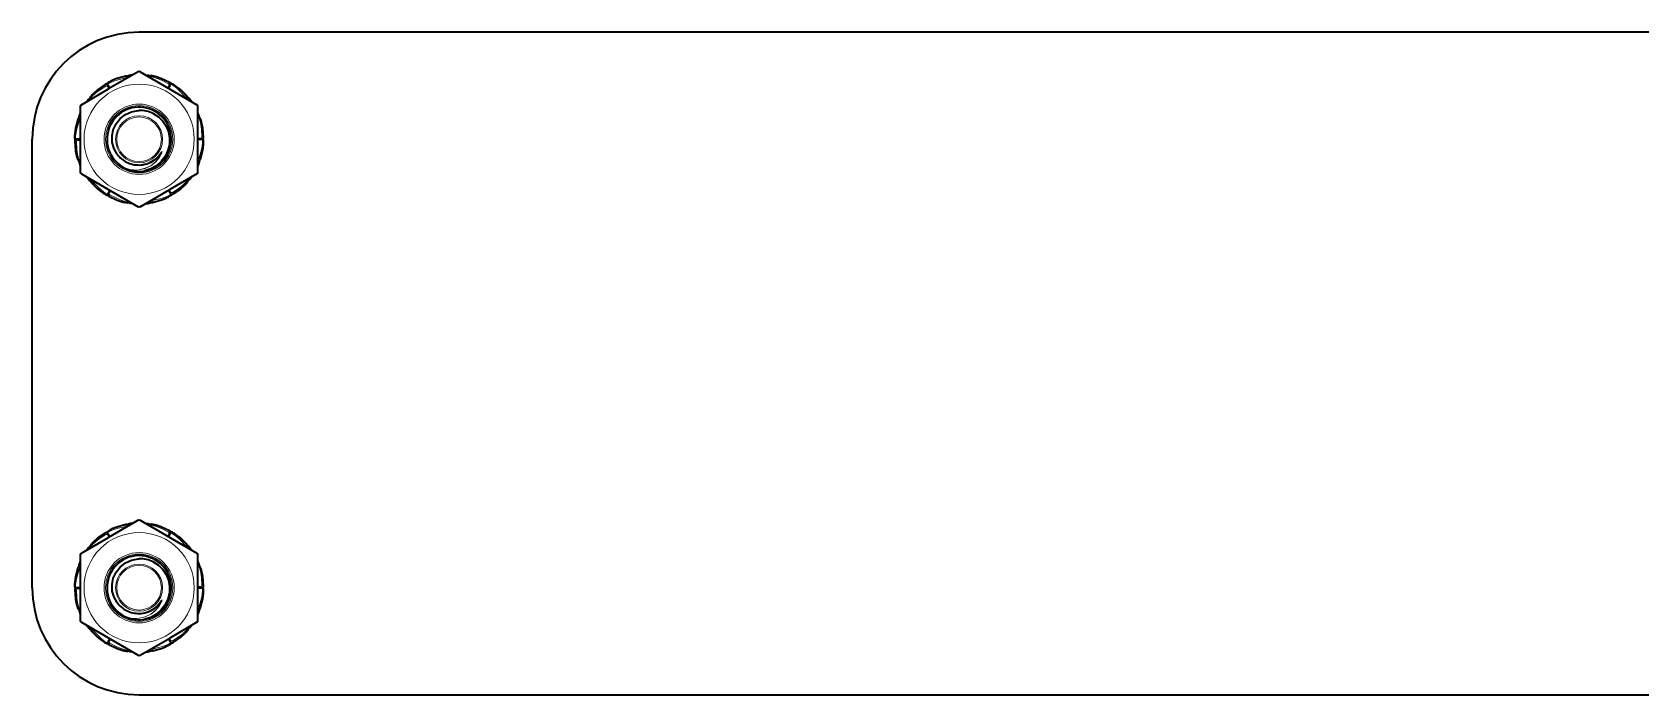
# Model space of a CAD drawing. Extents: x 218 to 1434, y 54 to 743.
# Drawn here: x 1140 to 1215.2, y 405 to 436 of the extents above; entities that cross this region are included whole.
import ezdxf

# ---------------------------------------------------------------- set-up
doc = ezdxf.new("R2010")
doc.units = 0

msp = doc.modelspace()

# ---------------------------------------------------------------- linework, layer by layer
at = {"color": 7, "lineweight": 35}
for p, q in [((1429.392, 435.97), (1145.023, 435.97)), ((1429.392, 435.97), (1145.023, 435.97)), ((1140.023, 410.03), (1140.023, 430.97)), ((1145.023, 405.03), (1429.392, 405.03))]:
    msp.add_line(p, q, dxfattribs=at)
at = {"color": 7, "lineweight": 35, "ltscale": 0.039872}
for p, q in [((1144.973, 434.116), (1143.592, 433.319)), ((1145.073, 427.823), (1146.454, 428.621))]:
    msp.add_line(p, q, dxfattribs=at)
at = {"color": 7, "lineweight": 35, "ltscale": 0.000306775}
for p, q in [((1144.733, 433.977), (1144.721, 433.975)), ((1145.313, 427.963), (1145.325, 427.964)), ((1144.733, 413.037), (1144.721, 413.036)), ((1145.313, 407.023), (1145.325, 407.025))]:
    msp.add_line(p, q, dxfattribs=at)
at = {"color": 7, "lineweight": 13, "ltscale": 0.000251432}
for p, q in [((1144.721, 433.975), (1144.731, 433.976)), ((1144.721, 413.036), (1144.731, 413.037)), ((1145.325, 407.025), (1145.315, 407.024))]:
    msp.add_line(p, q, dxfattribs=at)
at = {"color": 7, "lineweight": 35, "ltscale": 0.076499}
for p, q in [((1145.073, 434.116), (1147.723, 432.586)), ((1142.323, 429.353), (1144.973, 427.823)), ((1145.073, 413.177), (1147.723, 411.647)), ((1142.273, 411.56), (1142.273, 408.5)), ((1147.773, 408.5), (1147.773, 411.56)), ((1142.323, 408.414), (1144.973, 406.884))]:
    msp.add_line(p, q, dxfattribs=at)
at = {"color": 7, "lineweight": 35, "ltscale": 0.002871}
for p, q in [((1145.443, 433.952), (1145.329, 433.968)), ((1147.816, 432.097), (1147.772, 432.203)), ((1144.603, 427.987), (1144.717, 427.972)), ((1145.443, 413.013), (1145.329, 413.028)), ((1147.816, 411.158), (1147.772, 411.264)), ((1144.603, 407.048), (1144.717, 407.032))]:
    msp.add_line(p, q, dxfattribs=at)
at = {"color": 7, "lineweight": 13, "ltscale": 0.002596}
for p, q in [((1145.441, 433.949), (1145.338, 433.963)), ((1142.234, 429.842), (1142.273, 429.745)), ((1145.441, 413.009), (1145.338, 413.024)), ((1142.234, 408.902), (1142.273, 408.806)), ((1147.394, 408.179), (1147.458, 408.261))]:
    msp.add_line(p, q, dxfattribs=at)
at = {"color": 7, "lineweight": 13, "ltscale": 0.001722}
for p, q in [((1145.37, 433.944), (1145.439, 433.934)), ((1142.62, 432.758), (1142.663, 432.812)), ((1147.426, 429.181), (1147.383, 429.128)), ((1144.676, 427.995), (1144.607, 428.005)), ((1145.37, 413.005), (1145.439, 412.995)), ((1142.62, 411.819), (1142.663, 411.872)), ((1147.426, 408.242), (1147.383, 408.188)), ((1144.676, 407.056), (1144.607, 407.066))]:
    msp.add_line(p, q, dxfattribs=at)
at = {"color": 7, "lineweight": 13, "ltscale": 0.000650683}
for p, q in [((1145.439, 433.934), (1145.432, 433.909)), ((1147.798, 432.092), (1147.773, 432.085)), ((1142.248, 429.847), (1142.273, 429.854)), ((1145.439, 412.995), (1145.432, 412.97)), ((1147.798, 411.153), (1147.773, 411.146)), ((1142.248, 408.908), (1142.273, 408.915))]:
    msp.add_line(p, q, dxfattribs=at)
at = {"color": 7, "lineweight": 13, "ltscale": 0.000366427}
for p, q in [((1145.439, 433.934), (1145.441, 433.949)), ((1145.439, 412.995), (1145.441, 413.009))]:
    msp.add_line(p, q, dxfattribs=at)
at = {"color": 7, "lineweight": 13, "ltscale": 9.76592e-05}
for p, q in [((1145.443, 433.952), (1145.441, 433.949)), ((1145.443, 413.013), (1145.441, 413.009))]:
    msp.add_line(p, q, dxfattribs=at)
at = {"color": 7, "lineweight": 35, "ltscale": 0.036627}
for p, q in [((1142.323, 432.586), (1143.592, 433.319)), ((1147.723, 429.353), (1146.454, 428.621)), ((1142.323, 411.647), (1143.592, 412.379)), ((1147.723, 408.414), (1146.454, 407.681))]:
    msp.add_line(p, q, dxfattribs=at)
at = {"color": 7, "lineweight": 13, "ltscale": 0.000100708}
for p, q in [((1143.428, 433.524), (1143.428, 433.52)), ((1146.618, 428.415), (1146.618, 428.419)), ((1143.428, 412.585), (1143.428, 412.581))]:
    msp.add_line(p, q, dxfattribs=at)
at = {"color": 7, "lineweight": 13, "ltscale": 0.00036748}
for p, q in [((1143.436, 433.508), (1143.428, 433.52)), ((1146.61, 428.432), (1146.618, 428.419)), ((1143.436, 412.568), (1143.428, 412.581)), ((1146.61, 407.492), (1146.618, 407.48))]:
    msp.add_line(p, q, dxfattribs=at)
at = {"color": 7, "lineweight": 13, "ltscale": 0.003214}
for p, q in [((1143.603, 433.326), (1143.538, 433.437)), ((1146.353, 433.378), (1146.417, 433.489)), ((1143.693, 428.562), (1143.629, 428.45)), ((1146.443, 428.614), (1146.508, 428.502)), ((1143.603, 412.386), (1143.538, 412.498)), ((1146.353, 412.438), (1146.417, 412.55)), ((1143.693, 407.622), (1143.629, 407.511)), ((1146.443, 407.674), (1146.508, 407.563))]:
    msp.add_line(p, q, dxfattribs=at)
at = {"color": 7, "lineweight": 35, "ltscale": 0.000366414}
for p, q in [((1143.574, 433.479), (1143.567, 433.492)), ((1146.472, 433.479), (1146.479, 433.492)), ((1143.574, 428.46), (1143.567, 428.448)), ((1146.472, 428.46), (1146.479, 428.448))]:
    msp.add_line(p, q, dxfattribs=at)
at = {"color": 7, "lineweight": 35, "ltscale": 0.003676}
for p, q in [((1143.648, 433.352), (1143.574, 433.479)), ((1143.648, 428.588), (1143.574, 428.46)), ((1143.648, 412.412), (1143.574, 412.54)), ((1143.648, 407.648), (1143.574, 407.521))]:
    msp.add_line(p, q, dxfattribs=at)
at = {"color": 7, "lineweight": 35, "ltscale": 0.001178}
for p, q in [((1143.753, 433.711), (1143.711, 433.691)), ((1142.892, 433.112), (1142.859, 433.078)), ((1147.944, 431.744), (1147.931, 431.789)), ((1142.102, 430.195), (1142.115, 430.15)), ((1146.293, 428.228), (1146.335, 428.249)), ((1143.753, 412.772), (1143.711, 412.751)), ((1147.944, 410.805), (1147.931, 410.85)), ((1142.014, 410.302), (1142.01, 410.255)), ((1142.102, 409.256), (1142.115, 409.211)), ((1143.283, 407.56), (1143.323, 407.534)), ((1146.293, 407.289), (1146.335, 407.309))]:
    msp.add_line(p, q, dxfattribs=at)
at = {"color": 7, "lineweight": 13, "ltscale": 0.000101103}
for p, q in [((1144.398, 433.916), (1144.396, 433.912)), ((1145.648, 428.024), (1145.65, 428.027)), ((1145.648, 407.084), (1145.65, 407.088))]:
    msp.add_line(p, q, dxfattribs=at)
at = {"color": 7, "lineweight": 13, "ltscale": 0.000367354}
for p, q in [((1144.4, 433.898), (1144.396, 433.912)), ((1145.646, 428.042), (1145.65, 428.027)), ((1144.4, 412.958), (1144.396, 412.973)), ((1145.646, 407.102), (1145.65, 407.088))]:
    msp.add_line(p, q, dxfattribs=at)
at = {"color": 7, "lineweight": 35, "ltscale": 0.001176}
for p, q in [((1145.813, 433.886), (1145.767, 433.897)), ((1144.233, 428.053), (1144.279, 428.042)), ((1145.813, 412.947), (1145.767, 412.958)), ((1144.233, 407.114), (1144.279, 407.103))]:
    msp.add_line(p, q, dxfattribs=at)
at = {"color": 7, "lineweight": 35, "ltscale": 0.003677}
for p, q in [((1146.398, 433.352), (1146.472, 433.479)), ((1146.398, 428.588), (1146.472, 428.46)), ((1146.398, 407.648), (1146.472, 407.521))]:
    msp.add_line(p, q, dxfattribs=at)
at = {"color": 7, "lineweight": 13, "ltscale": 0.000366529}
for p, q in [((1146.427, 433.613), (1146.434, 433.626)), ((1143.619, 428.326), (1143.612, 428.313)), ((1146.427, 412.674), (1146.434, 412.687)), ((1143.619, 407.387), (1143.612, 407.374))]:
    msp.add_line(p, q, dxfattribs=at)
at = {"color": 7, "lineweight": 13, "ltscale": 9.95716e-05}
msp.add_line((1146.438, 433.628), (1146.434, 433.626), dxfattribs=at)
at = {"color": 7, "lineweight": 35, "ltscale": 0.001175}
for p, q in [((1146.762, 433.44), (1146.724, 433.466)), ((1147.154, 428.828), (1147.187, 428.861)), ((1146.762, 412.501), (1146.724, 412.527)), ((1147.154, 407.888), (1147.187, 407.922))]:
    msp.add_line(p, q, dxfattribs=at)
at = {"color": 7, "lineweight": 35, "ltscale": 0.076498}
for p, q in [((1142.273, 432.5), (1142.273, 429.44)), ((1147.773, 429.44), (1147.773, 432.5))]:
    msp.add_line(p, q, dxfattribs=at)
at = {"color": 7, "lineweight": 35, "ltscale": 0.002839}
msp.add_line((1142.65, 432.825), (1142.581, 432.735), dxfattribs=at)
at = {"color": 7, "lineweight": 13, "ltscale": 0.002597}
for p, q in [((1142.652, 432.821), (1142.588, 432.739)), ((1147.394, 429.118), (1147.458, 429.2)), ((1142.652, 411.882), (1142.588, 411.8)), ((1147.812, 411.158), (1147.773, 411.255))]:
    msp.add_line(p, q, dxfattribs=at)
at = {"color": 7, "lineweight": 13, "ltscale": 0.000101445}
for p, q in [((1142.65, 432.825), (1142.652, 432.821)), ((1142.65, 411.885), (1142.652, 411.882))]:
    msp.add_line(p, q, dxfattribs=at)
at = {"color": 7, "lineweight": 13, "ltscale": 0.000367493}
for p, q in [((1142.663, 432.812), (1142.652, 432.821)), ((1142.663, 411.872), (1142.652, 411.882)), ((1147.383, 408.188), (1147.394, 408.179))]:
    msp.add_line(p, q, dxfattribs=at)
at = {"color": 7, "lineweight": 13, "ltscale": 0.000651152}
for p, q in [((1142.663, 432.812), (1142.682, 432.793)), ((1147.383, 429.128), (1147.364, 429.146)), ((1142.663, 411.872), (1142.682, 411.854)), ((1147.383, 408.188), (1147.364, 408.207))]:
    msp.add_line(p, q, dxfattribs=at)
at = {"color": 7, "lineweight": 13, "ltscale": 0.000366227}
for p, q in [((1147.247, 432.974), (1147.258, 432.983)), ((1142.799, 428.966), (1142.788, 428.956)), ((1147.247, 412.034), (1147.258, 412.044)), ((1142.799, 408.027), (1142.788, 408.017))]:
    msp.add_line(p, q, dxfattribs=at)
at = {"color": 7, "lineweight": 13, "ltscale": 9.9358e-05}
msp.add_line((1147.262, 432.984), (1147.258, 432.983), dxfattribs=at)
at = {"color": 7, "lineweight": 13, "ltscale": 0.000251525}
for p, q in [((1147.475, 432.734), (1147.481, 432.726)), ((1147.475, 411.795), (1147.481, 411.787)), ((1142.571, 408.266), (1142.565, 408.274))]:
    msp.add_line(p, q, dxfattribs=at)
at = {"color": 7, "lineweight": 35, "ltscale": 0.000306433}
msp.add_line((1147.482, 432.724), (1147.475, 432.734), dxfattribs=at)
at = {"color": 7, "lineweight": 13, "ltscale": 0.000102203}
for p, q in [((1142.159, 431.901), (1142.162, 431.898)), ((1147.887, 430.038), (1147.884, 430.041)), ((1143.608, 428.311), (1143.612, 428.313))]:
    msp.add_line(p, q, dxfattribs=at)
at = {"color": 7, "lineweight": 13, "ltscale": 0.000365766}
for p, q in [((1142.176, 431.894), (1142.162, 431.898)), ((1147.87, 430.046), (1147.884, 430.041))]:
    msp.add_line(p, q, dxfattribs=at)
at = {"color": 7, "lineweight": 35, "ltscale": 0.000305987}
msp.add_line((1142.274, 432.222), (1142.269, 432.211), dxfattribs=at)
at = {"color": 7, "lineweight": 13, "ltscale": 0.000251303}
for p, q in [((1142.269, 432.211), (1142.273, 432.22)), ((1147.777, 429.729), (1147.773, 429.719)), ((1142.269, 411.271), (1142.273, 411.281)), ((1147.777, 408.789), (1147.773, 408.78))]:
    msp.add_line(p, q, dxfattribs=at)
at = {"color": 7, "lineweight": 13, "ltscale": 0.002598}
for p, q in [((1147.812, 432.098), (1147.773, 432.194)), ((1144.605, 427.991), (1144.708, 427.976)), ((1144.605, 407.051), (1144.708, 407.037))]:
    msp.add_line(p, q, dxfattribs=at)
at = {"color": 7, "lineweight": 13, "ltscale": 0.001723}
for p, q in [((1147.773, 432.156), (1147.798, 432.092)), ((1142.273, 429.783), (1142.248, 429.847)), ((1147.773, 411.217), (1147.798, 411.153)), ((1142.273, 408.844), (1142.248, 408.908))]:
    msp.add_line(p, q, dxfattribs=at)
at = {"color": 7, "lineweight": 13, "ltscale": 0.000368354}
msp.add_line((1147.798, 432.092), (1147.812, 432.098), dxfattribs=at)
at = {"color": 7, "lineweight": 13, "ltscale": 9.89618e-05}
msp.add_line((1147.816, 432.097), (1147.812, 432.098), dxfattribs=at)
at = {"color": 7, "lineweight": 35, "ltscale": 0.160491}
msp.add_line((1140.023, 424.55), (1140.023, 430.97), dxfattribs=at)
at = {"color": 7, "lineweight": 35, "ltscale": 0.001177}
for p, q in [((1142.014, 431.241), (1142.01, 431.194)), ((1148.032, 430.698), (1148.036, 430.745)), ((1143.283, 428.499), (1143.323, 428.473)), ((1142.892, 412.172), (1142.859, 412.139)), ((1148.032, 409.759), (1148.036, 409.806))]:
    msp.add_line(p, q, dxfattribs=at)
at = {"color": 7, "lineweight": 35, "ltscale": 0.000366211}
for p, q in [((1142.125, 430.97), (1142.111, 430.97)), ((1147.921, 430.97), (1147.935, 430.97)), ((1142.125, 410.03), (1142.111, 410.03)), ((1147.921, 410.03), (1147.935, 410.03))]:
    msp.add_line(p, q, dxfattribs=at)
at = {"color": 7, "lineweight": 35, "ltscale": 0.003674}
for p, q in [((1142.272, 430.97), (1142.125, 430.97)), ((1147.774, 430.97), (1147.921, 430.97)), ((1142.272, 410.03), (1142.125, 410.03)), ((1147.774, 410.03), (1147.921, 410.03))]:
    msp.add_line(p, q, dxfattribs=at)
at = {"color": 7, "lineweight": 13, "ltscale": 0.003217}
for p, q in [((1142.273, 430.918), (1142.144, 430.918)), ((1147.773, 431.022), (1147.902, 431.022)), ((1142.273, 409.978), (1142.144, 409.978)), ((1147.773, 410.082), (1147.902, 410.082))]:
    msp.add_line(p, q, dxfattribs=at)
at = {"color": 7, "lineweight": 13, "ltscale": 0.000366441}
for p, q in [((1148.015, 431.075), (1148.029, 431.076)), ((1142.031, 430.864), (1142.017, 430.864)), ((1142.031, 409.925), (1142.017, 409.924)), ((1148.015, 410.136), (1148.029, 410.136))]:
    msp.add_line(p, q, dxfattribs=at)
at = {"color": 7, "lineweight": 13, "ltscale": 0.000101448}
for p, q in [((1148.033, 431.074), (1148.029, 431.076)), ((1142.013, 430.866), (1142.017, 430.864)), ((1142.013, 409.926), (1142.017, 409.924)), ((1148.033, 410.134), (1148.029, 410.136))]:
    msp.add_line(p, q, dxfattribs=at)
at = {"color": 7, "lineweight": 13, "ltscale": 0.000498419}
msp.add_line((1143.546, 430.878), (1143.526, 430.877), dxfattribs=at)
at = {"color": 7, "lineweight": 13, "ltscale": 0.000146992}
for p, q in [((1143.998, 430.273), (1144.003, 430.277)), ((1143.998, 409.333), (1144.003, 409.337))]:
    msp.add_line(p, q, dxfattribs=at)
at = {"color": 7, "lineweight": 13, "ltscale": 0.000101974}
msp.add_line((1142.23, 429.842), (1142.234, 429.842), dxfattribs=at)
at = {"color": 7, "lineweight": 35, "ltscale": 0.002873}
for p, q in [((1142.23, 429.842), (1142.274, 429.736)), ((1142.23, 408.903), (1142.274, 408.797))]:
    msp.add_line(p, q, dxfattribs=at)
at = {"color": 7, "lineweight": 13, "ltscale": 0.000365524}
msp.add_line((1142.248, 429.847), (1142.234, 429.842), dxfattribs=at)
at = {"color": 7, "lineweight": 35, "ltscale": 0.000105851}
for p, q in [((1144.509, 429.571), (1144.508, 429.567)), ((1144.509, 408.632), (1144.508, 408.628))]:
    msp.add_line(p, q, dxfattribs=at)
at = {"color": 7, "lineweight": 35, "ltscale": 0.000304053}
for p, q in [((1147.772, 429.717), (1147.777, 429.729)), ((1147.772, 408.778), (1147.777, 408.789))]:
    msp.add_line(p, q, dxfattribs=at)
at = {"color": 7, "lineweight": 35, "ltscale": 0.000305816}
for p, q in [((1142.564, 429.215), (1142.571, 429.205)), ((1147.482, 411.785), (1147.475, 411.795)), ((1142.564, 408.276), (1142.571, 408.266))]:
    msp.add_line(p, q, dxfattribs=at)
at = {"color": 7, "lineweight": 13, "ltscale": 0.000250905}
msp.add_line((1142.571, 429.205), (1142.565, 429.213), dxfattribs=at)
at = {"color": 7, "lineweight": 13, "ltscale": 0.000102359}
msp.add_line((1142.784, 428.955), (1142.788, 428.956), dxfattribs=at)
at = {"color": 7, "lineweight": 13, "ltscale": 0.000367962}
msp.add_line((1147.383, 429.128), (1147.394, 429.118), dxfattribs=at)
at = {"color": 7, "lineweight": 13, "ltscale": 9.96651e-05}
msp.add_line((1147.396, 429.115), (1147.394, 429.118), dxfattribs=at)
at = {"color": 7, "lineweight": 35, "ltscale": 0.00284}
for p, q in [((1147.396, 429.115), (1147.465, 429.204)), ((1147.396, 408.175), (1147.465, 408.265))]:
    msp.add_line(p, q, dxfattribs=at)
at = {"color": 7, "lineweight": 13, "ltscale": 9.58788e-05}
for p, q in [((1144.603, 427.987), (1144.605, 427.991)), ((1144.603, 407.048), (1144.605, 407.051))]:
    msp.add_line(p, q, dxfattribs=at)
at = {"color": 7, "lineweight": 13, "ltscale": 0.000367601}
for p, q in [((1144.607, 428.005), (1144.605, 427.991)), ((1144.607, 407.066), (1144.605, 407.051))]:
    msp.add_line(p, q, dxfattribs=at)
at = {"color": 7, "lineweight": 13, "ltscale": 0.000649946}
for p, q in [((1144.607, 428.005), (1144.614, 428.03)), ((1144.607, 407.066), (1144.614, 407.091))]:
    msp.add_line(p, q, dxfattribs=at)
at = {"color": 7, "lineweight": 13, "ltscale": 0.000251507}
msp.add_line((1145.325, 427.964), (1145.315, 427.963), dxfattribs=at)
at = {"color": 7, "lineweight": 35, "ltscale": 0.160492}
msp.add_line((1140.023, 410.03), (1140.023, 416.45), dxfattribs=at)
at = {"color": 7, "lineweight": 35, "ltscale": 0.039873}
for p, q in [((1144.973, 413.177), (1143.592, 412.379)), ((1145.073, 406.884), (1146.454, 407.681))]:
    msp.add_line(p, q, dxfattribs=at)
at = {"color": 7, "lineweight": 13, "ltscale": 0.000100384}
for p, q in [((1144.398, 412.976), (1144.396, 412.973)), ((1147.396, 408.175), (1147.394, 408.179))]:
    msp.add_line(p, q, dxfattribs=at)
at = {"color": 7, "lineweight": 35, "ltscale": 0.000365754}
for p, q in [((1143.574, 412.54), (1143.567, 412.552)), ((1146.472, 412.54), (1146.479, 412.552)), ((1143.574, 407.521), (1143.567, 407.508)), ((1146.472, 407.521), (1146.479, 407.508))]:
    msp.add_line(p, q, dxfattribs=at)
at = {"color": 7, "lineweight": 35, "ltscale": 0.003678}
msp.add_line((1146.398, 412.412), (1146.472, 412.54), dxfattribs=at)
at = {"color": 7, "lineweight": 13, "ltscale": 9.99655e-05}
msp.add_line((1146.438, 412.689), (1146.434, 412.687), dxfattribs=at)
at = {"color": 7, "lineweight": 35, "ltscale": 0.002838}
msp.add_line((1142.65, 411.885), (1142.581, 411.796), dxfattribs=at)
at = {"color": 7, "lineweight": 13, "ltscale": 9.95015e-05}
msp.add_line((1147.262, 412.045), (1147.258, 412.044), dxfattribs=at)
at = {"color": 7, "lineweight": 13, "ltscale": 0.000101629}
for p, q in [((1142.159, 410.962), (1142.162, 410.959)), ((1147.887, 409.099), (1147.884, 409.102))]:
    msp.add_line(p, q, dxfattribs=at)
at = {"color": 7, "lineweight": 13, "ltscale": 0.000366002}
for p, q in [((1142.176, 410.954), (1142.162, 410.959)), ((1147.87, 409.106), (1147.884, 409.102))]:
    msp.add_line(p, q, dxfattribs=at)
at = {"color": 7, "lineweight": 35, "ltscale": 0.000305291}
msp.add_line((1142.274, 411.283), (1142.269, 411.271), dxfattribs=at)
at = {"color": 7, "lineweight": 13, "ltscale": 0.000368639}
msp.add_line((1147.798, 411.153), (1147.812, 411.158), dxfattribs=at)
at = {"color": 7, "lineweight": 13, "ltscale": 9.90882e-05}
msp.add_line((1147.816, 411.158), (1147.812, 411.158), dxfattribs=at)
at = {"color": 7, "lineweight": 13, "ltscale": 0.000498372}
msp.add_line((1143.546, 409.939), (1143.526, 409.938), dxfattribs=at)
at = {"color": 7, "lineweight": 13, "ltscale": 0.000102097}
msp.add_line((1142.23, 408.903), (1142.234, 408.902), dxfattribs=at)
at = {"color": 7, "lineweight": 13, "ltscale": 0.000365811}
msp.add_line((1142.248, 408.908), (1142.234, 408.902), dxfattribs=at)
at = {"color": 7, "lineweight": 13, "ltscale": 0.000102498}
msp.add_line((1142.784, 408.016), (1142.788, 408.017), dxfattribs=at)
at = {"color": 7, "lineweight": 13, "ltscale": 0.000102586}
msp.add_line((1143.608, 407.372), (1143.612, 407.374), dxfattribs=at)
at = {"color": 7, "lineweight": 13, "ltscale": 0.000101471}
msp.add_line((1146.618, 407.476), (1146.618, 407.48), dxfattribs=at)
at = {"color": 7, "lineweight": 13}
for points in [[(1142.739, 432.863), (1142.833, 432.979), (1142.982, 433.117), (1143.155, 433.249), (1143.467, 433.451)], [(1142.859, 433.078), (1143.164, 433.331), (1143.436, 433.508)], [(1143.428, 433.52), (1143.179, 433.356), (1142.892, 433.112)], [(1143.524, 433.53), (1143.652, 433.607), (1143.839, 433.686), (1144.048, 433.75), (1144.409, 433.833)], [(1143.711, 433.691), (1144.084, 433.825), (1144.4, 433.898)], [(1144.396, 433.912), (1144.107, 433.843), (1143.753, 433.711)], [(1145.52, 433.895), (1145.668, 433.871), (1145.862, 433.811), (1146.063, 433.727), (1146.394, 433.558)], [(1145.767, 433.897), (1146.139, 433.76), (1146.427, 433.613)], [(1146.434, 433.626), (1146.168, 433.76), (1145.813, 433.886)], [(1146.491, 433.548), (1146.621, 433.475), (1146.783, 433.353), (1146.943, 433.205), (1147.196, 432.933)], [(1146.724, 433.466), (1147.026, 433.211), (1147.247, 432.974)], [(1147.258, 432.983), (1147.053, 433.2), (1146.762, 433.44)], [(1142.01, 431.194), (1142.081, 431.584), (1142.176, 431.894)], [(1142.162, 431.898), (1142.076, 431.613), (1142.014, 431.241)], [(1142.056, 430.951), (1142.054, 431.101), (1142.079, 431.303), (1142.127, 431.515), (1142.236, 431.87)], [(1144.003, 430.277), (1143.866, 430.51), (1143.784, 430.769), (1143.759, 431.041), (1143.793, 431.316), (1143.888, 431.579), (1144.037, 431.817), (1144.238, 432.019), (1144.479, 432.174), (1144.749, 432.274), (1145.024, 432.313)], [(1145.679, 432.17), (1145.909, 432.025), (1146.106, 431.837), (1146.264, 431.613), (1146.375, 431.361), (1146.432, 431.118), (1146.445, 430.869), (1146.414, 430.62), (1146.339, 430.378), (1146.223, 430.151), (1146.068, 429.948), (1145.878, 429.774), (1145.659, 429.635), (1145.419, 429.535), (1145.243, 429.492), (1145.064, 429.47)], [(1147.805, 432.001), (1147.858, 431.862), (1147.903, 431.664), (1147.931, 431.447), (1147.95, 431.077)], [(1147.931, 431.789), (1147.998, 431.399), (1148.015, 431.075)], [(1148.029, 431.076), (1148.012, 431.373), (1147.944, 431.744)], [(1147.99, 430.988), (1147.992, 430.839), (1147.967, 430.637), (1147.919, 430.424), (1147.81, 430.069)], [(1142.017, 430.864), (1142.034, 430.566), (1142.102, 430.195)], [(1142.115, 430.15), (1142.048, 430.541), (1142.031, 430.864)], [(1142.241, 429.938), (1142.188, 430.077), (1142.143, 430.276), (1142.115, 430.492), (1142.096, 430.863)], [(1146.078, 430.339), (1145.954, 430.108), (1145.78, 429.904), (1145.564, 429.737), (1145.306, 429.614), (1145.023, 429.546)], [(1146.082, 430.338), (1145.958, 430.106), (1145.784, 429.901), (1145.567, 429.734), (1145.308, 429.61), (1145.024, 429.542)], [(1145.702, 429.995), (1145.875, 430.141), (1146.061, 430.365), (1146.097, 430.407), (1146.1, 430.405), (1146.082, 430.338)], [(1148.036, 430.745), (1147.965, 430.355), (1147.87, 430.046)], [(1147.884, 430.041), (1147.97, 430.327), (1148.032, 430.698)], [(1142.788, 428.956), (1142.993, 428.739), (1143.283, 428.499)], [(1143.323, 428.473), (1143.02, 428.729), (1142.799, 428.966)], [(1143.555, 428.391), (1143.425, 428.464), (1143.263, 428.587), (1143.103, 428.735), (1142.85, 429.006)], [(1147.307, 429.077), (1147.213, 428.961), (1147.064, 428.822), (1146.891, 428.69), (1146.579, 428.489)], [(1147.187, 428.861), (1146.882, 428.608), (1146.61, 428.432)], [(1146.618, 428.419), (1146.867, 428.583), (1147.154, 428.828)], [(1143.612, 428.313), (1143.878, 428.179), (1144.233, 428.053)], [(1144.279, 428.042), (1143.907, 428.179), (1143.619, 428.326)], [(1144.526, 428.045), (1144.378, 428.068), (1144.184, 428.128), (1143.983, 428.213), (1143.652, 428.381)], [(1146.522, 428.409), (1146.394, 428.333), (1146.207, 428.254), (1145.998, 428.189), (1145.637, 428.106)], [(1146.335, 428.249), (1145.962, 428.115), (1145.646, 428.042)], [(1145.65, 428.027), (1145.939, 428.096), (1146.293, 428.228)], [(1143.524, 412.591), (1143.652, 412.667), (1143.839, 412.746), (1144.048, 412.811), (1144.409, 412.894)], [(1143.711, 412.751), (1144.084, 412.885), (1144.4, 412.958)], [(1144.396, 412.973), (1144.107, 412.904), (1143.753, 412.772)], [(1145.52, 412.955), (1145.668, 412.932), (1145.862, 412.872), (1146.063, 412.788), (1146.394, 412.619)], [(1145.767, 412.958), (1146.139, 412.821), (1146.427, 412.674)], [(1146.434, 412.687), (1146.168, 412.821), (1145.813, 412.947)], [(1142.739, 411.923), (1142.833, 412.039), (1142.982, 412.178), (1143.155, 412.31), (1143.467, 412.511)], [(1142.859, 412.139), (1143.164, 412.392), (1143.436, 412.568)], [(1143.428, 412.581), (1143.179, 412.417), (1142.892, 412.172)], [(1146.491, 412.609), (1146.621, 412.536), (1146.783, 412.413), (1146.943, 412.265), (1147.196, 411.994)], [(1146.724, 412.527), (1147.026, 412.271), (1147.247, 412.034)], [(1147.258, 412.044), (1147.053, 412.261), (1146.762, 412.501)], [(1144.003, 409.337), (1143.866, 409.571), (1143.784, 409.829), (1143.759, 410.102), (1143.793, 410.377), (1143.888, 410.64), (1144.037, 410.877), (1144.238, 411.08), (1144.479, 411.234), (1144.749, 411.334), (1145.024, 411.373)], [(1142.01, 410.255), (1142.081, 410.645), (1142.176, 410.954)], [(1142.162, 410.959), (1142.076, 410.673), (1142.014, 410.302)], [(1142.056, 410.012), (1142.054, 410.161), (1142.079, 410.363), (1142.127, 410.576), (1142.236, 410.931)], [(1145.679, 411.231), (1145.909, 411.086), (1146.106, 410.898), (1146.264, 410.674), (1146.375, 410.422), (1146.432, 410.179), (1146.445, 409.93), (1146.414, 409.681), (1146.339, 409.438), (1146.223, 409.212), (1146.068, 409.009), (1145.878, 408.834), (1145.659, 408.695), (1145.419, 408.596), (1145.243, 408.553), (1145.064, 408.531)], [(1147.805, 411.062), (1147.858, 410.923), (1147.903, 410.724), (1147.931, 410.508), (1147.95, 410.138)], [(1147.931, 410.85), (1147.998, 410.459), (1148.015, 410.136)], [(1148.029, 410.136), (1148.012, 410.434), (1147.944, 410.805)], [(1142.017, 409.924), (1142.034, 409.627), (1142.102, 409.256)], [(1142.115, 409.211), (1142.048, 409.601), (1142.031, 409.925)], [(1142.241, 408.999), (1142.188, 409.138), (1142.143, 409.336), (1142.115, 409.553), (1142.096, 409.923)], [(1147.99, 410.049), (1147.992, 409.899), (1147.967, 409.697), (1147.919, 409.485), (1147.81, 409.13)], [(1146.078, 409.4), (1145.954, 409.169), (1145.78, 408.965), (1145.564, 408.798), (1145.306, 408.675), (1145.023, 408.607)], [(1146.082, 409.398), (1145.958, 409.167), (1145.784, 408.962), (1145.567, 408.795), (1145.308, 408.671), (1145.024, 408.602)], [(1145.702, 409.056), (1145.875, 409.201), (1146.061, 409.426), (1146.097, 409.468), (1146.1, 409.466), (1146.082, 409.398)], [(1148.036, 409.806), (1147.965, 409.416), (1147.87, 409.106)], [(1147.884, 409.102), (1147.97, 409.387), (1148.032, 409.759)], [(1142.788, 408.017), (1142.993, 407.8), (1143.283, 407.56)], [(1143.323, 407.534), (1143.02, 407.79), (1142.799, 408.027)], [(1143.555, 407.452), (1143.425, 407.525), (1143.263, 407.647), (1143.103, 407.795), (1142.85, 408.067)], [(1147.307, 408.137), (1147.213, 408.021), (1147.064, 407.883), (1146.891, 407.751), (1146.579, 407.549)], [(1147.187, 407.922), (1146.882, 407.669), (1146.61, 407.492)], [(1146.618, 407.48), (1146.867, 407.644), (1147.154, 407.888)], [(1143.612, 407.374), (1143.878, 407.24), (1144.233, 407.114)], [(1144.279, 407.103), (1143.907, 407.24), (1143.619, 407.387)], [(1144.526, 407.105), (1144.378, 407.129), (1144.184, 407.189), (1143.983, 407.273), (1143.652, 407.442)], [(1146.522, 407.47), (1146.394, 407.393), (1146.207, 407.314), (1145.998, 407.25), (1145.637, 407.167)], [(1146.335, 407.309), (1145.962, 407.175), (1145.646, 407.102)], [(1145.65, 407.088), (1145.939, 407.157), (1146.293, 407.289)]]:
    msp.add_lwpolyline(points, dxfattribs=at)
at = {"color": 7, "lineweight": 35}
for points in [[(1143.428, 433.524), (1143.072, 433.276), (1142.892, 433.112)], [(1144.398, 433.916), (1143.979, 433.804), (1143.753, 433.711)], [(1146.438, 433.628), (1146.045, 433.812), (1145.813, 433.886)], [(1147.262, 432.984), (1146.956, 433.291), (1146.762, 433.44)], [(1142.159, 431.901), (1142.046, 431.483), (1142.014, 431.241)], [(1143.998, 430.273), (1143.852, 430.529), (1143.769, 430.815), (1143.756, 431.115), (1143.814, 431.413), (1143.943, 431.691), (1144.134, 431.933), (1144.379, 432.126), (1144.666, 432.256), (1144.978, 432.316), (1145.023, 432.318)], [(1145.681, 432.176), (1145.921, 432.023), (1146.126, 431.823), (1146.287, 431.584), (1146.396, 431.314), (1146.448, 431.026), (1146.439, 430.731), (1146.37, 430.441), (1146.242, 430.171), (1146.06, 429.931), (1145.831, 429.732), (1145.564, 429.583), (1145.237, 429.485)], [(1148.033, 431.074), (1147.996, 431.506), (1147.944, 431.744)], [(1142.013, 430.866), (1142.05, 430.434), (1142.102, 430.195)], [(1147.887, 430.038), (1148, 430.456), (1148.032, 430.698)], [(1142.784, 428.955), (1143.09, 428.648), (1143.283, 428.499)], [(1146.618, 428.415), (1146.974, 428.663), (1147.154, 428.828)], [(1143.608, 428.311), (1144.001, 428.127), (1144.233, 428.053)], [(1145.648, 428.024), (1146.067, 428.135), (1146.293, 428.228)], [(1144.398, 412.976), (1143.979, 412.865), (1143.753, 412.772)], [(1146.438, 412.689), (1146.045, 412.873), (1145.813, 412.947)], [(1143.428, 412.585), (1143.072, 412.337), (1142.892, 412.172)], [(1147.262, 412.045), (1146.956, 412.352), (1146.762, 412.501)], [(1143.998, 409.333), (1143.852, 409.589), (1143.769, 409.875), (1143.756, 410.176), (1143.814, 410.474), (1143.943, 410.752), (1144.134, 410.994), (1144.379, 411.186), (1144.666, 411.317), (1144.978, 411.377), (1145.023, 411.379)], [(1142.159, 410.962), (1142.046, 410.544), (1142.014, 410.302)], [(1145.681, 411.236), (1145.921, 411.084), (1146.126, 410.884), (1146.287, 410.644), (1146.396, 410.375), (1146.448, 410.086), (1146.439, 409.791), (1146.37, 409.502), (1146.242, 409.232), (1146.06, 408.992), (1145.831, 408.792), (1145.564, 408.643), (1145.237, 408.546)], [(1148.033, 410.134), (1147.996, 410.566), (1147.944, 410.805)], [(1142.013, 409.926), (1142.05, 409.494), (1142.102, 409.256)], [(1147.887, 409.099), (1148, 409.517), (1148.032, 409.759)], [(1142.784, 408.016), (1143.09, 407.709), (1143.283, 407.56)], [(1146.618, 407.476), (1146.974, 407.724), (1147.154, 407.888)], [(1143.608, 407.372), (1144.001, 407.188), (1144.233, 407.114)], [(1145.648, 407.084), (1146.067, 407.196), (1146.293, 407.289)]]:
    msp.add_lwpolyline(points, dxfattribs=at)
at = {"color": 7, "lineweight": 13}
for centre, radius in [((1145.023, 430.97), 2.575), ((1145.023, 430.97), 1.641), ((1145.023, 430.97), 1.571), ((1145.023, 430.97), 1.099), ((1145.023, 430.97), 1.043), ((1145.023, 410.03), 2.575), ((1145.023, 410.03), 1.641), ((1145.023, 410.03), 1.571), ((1145.023, 410.03), 1.099), ((1145.023, 410.03), 1.043)]:
    msp.add_circle(centre, radius, dxfattribs=at)
at = {"color": 7, "lineweight": 35}
for centre, radius, start, end in [((1145.023, 430.97), 5, 90, 179.99999), ((1145.023, 430.97), 5, 90, 179.99999), ((1144.538, 433.876), 0.0643, 106.69186, 158.92595), ((1144.822, 432.881), 1.099, 95.29342, 106.06192), ((1145.023, 434.03), 0.1, 60, 120), ((1145.429, 433.852), 0.101, 0.33474, 82.18854), ((1145.561, 433.866), 0.0643, 86.69184, 138.92571), ((1145.488, 432.835), 1.099, 75.29342, 86.06192), ((1143.482, 433.44), 0.1, 31.50389, 122.47464), ((1143.573, 433.535), 0.0643, 126.69188, 178.92616), ((1144.18, 432.697), 1.099, 115.29343, 126.06192), ((1144.419, 433.817), 0.101, 19.85132, 102.20334), ((1146.391, 433.539), 0.1, 331.50389, 62.47464), ((1146.52, 433.508), 0.0643, 66.69182, 118.92548), ((1146.098, 432.563), 1.099, 55.29342, 66.06192), ((1142.373, 432.5), 0.1, 120, 180.00001), ((1142.73, 432.763), 0.101, 60.33478, 142.18854), ((1142.784, 432.884), 0.0643, 146.6919, 198.92635), ((1143.64, 432.305), 1.099, 135.29343, 146.06192), ((1145.023, 430.97), 1.5, 278.21654, 255.83133), ((1147.187, 432.916), 0.101, 319.85133, 42.20334), ((1147.297, 432.843), 0.0643, 46.6918, 98.9253), ((1146.578, 432.1), 1.099, 35.29342, 46.06192), ((1147.673, 432.5), 0.1, 0, 60), ((1142.255, 431.87), 0.101, 79.85132, 162.20333), ((1142.264, 432.003), 0.0643, 166.69191, 218.92647), ((1143.267, 431.752), 1.099, 155.29342, 166.06192), ((1145.073, 430.959), 1.36, 63.43533, 92.07921), ((1147.722, 432.059), 0.101, 300.33475, 22.18854), ((1147.801, 431.952), 0.0643, 26.69179, 78.92519), ((1146.871, 431.5), 1.099, 15.29342, 26.06192), ((1143.105, 431.104), 1.099, 175.29342, 186.06192), ((1142.077, 430.997), 0.0643, 186.69191, 238.92652), ((1142.113, 430.87), 0.1, 91.50389, 182.47464), ((1147.933, 431.069), 0.1, 271.50389, 2.47464), ((1147.969, 430.943), 0.0643, 6.69179, 58.92514), ((1146.941, 430.836), 1.099, 355.29342, 6.06192), ((1145.005, 431.018), 1.253, 216.49782, 243.14972), ((1143.175, 430.44), 1.099, 195.29342, 206.06192), ((1142.245, 429.988), 0.0643, 206.69191, 258.92649), ((1142.324, 429.881), 0.101, 120.33476, 202.18853), ((1142.373, 429.44), 0.1, 180.00001, 240), ((1144.997, 431.003), 1.235, 243.16684, 271.19454), ((1144.787, 430.139), 0.637, 244.0224, 258.10885), ((1145.023, 430.97), 1.5, 255.83133, 278.21527), ((1144.996, 431.005), 1.238, 271.26229, 304.98067), ((1147.673, 429.44), 0.1, 300, 360), ((1147.791, 430.069), 0.101, 259.85133, 342.20334), ((1146.779, 430.188), 1.099, 335.29342, 346.06192), ((1147.782, 429.937), 0.0643, 346.69179, 38.92519), ((1143.468, 429.84), 1.099, 215.29343, 226.06192), ((1142.749, 429.097), 0.0643, 226.69191, 278.92636), ((1142.859, 429.023), 0.101, 139.85132, 222.20334), ((1146.406, 429.634), 1.099, 315.29342, 326.06192), ((1147.316, 429.177), 0.101, 240.33477, 322.18854), ((1147.262, 429.055), 0.0643, 326.6918, 18.92531), ((1143.948, 429.376), 1.099, 235.29342, 246.06192), ((1143.526, 428.432), 0.0643, 246.69188, 298.92618), ((1143.655, 428.4), 0.1, 151.50388, 242.47464), ((1144.558, 429.104), 1.099, 255.29342, 266.06192), ((1144.485, 428.073), 0.0643, 266.69186, 318.92596), ((1144.617, 428.088), 0.101, 180.33476, 262.18854), ((1145.224, 429.058), 1.099, 275.29342, 286.06192), ((1145.508, 428.064), 0.0643, 286.69184, 338.92572), ((1145.627, 428.122), 0.101, 199.85133, 282.20334), ((1145.866, 429.242), 1.099, 295.29342, 306.06192), ((1146.564, 428.5), 0.1, 211.50389, 302.47464), ((1146.473, 428.405), 0.0643, 306.69182, 358.9255), ((1145.023, 427.91), 0.1, 240, 300), ((1144.419, 412.878), 0.101, 19.85132, 102.20334), ((1144.538, 412.936), 0.0643, 106.69186, 158.92595), ((1144.822, 411.942), 1.099, 95.29342, 106.06192), ((1145.023, 413.09), 0.1, 60, 120), ((1145.429, 412.912), 0.101, 0.33474, 82.18854), ((1145.561, 412.927), 0.0643, 86.69184, 138.92571), ((1145.488, 411.896), 1.099, 75.29342, 86.06192), ((1143.64, 411.366), 1.099, 135.29343, 146.06192), ((1143.482, 412.5), 0.1, 31.50389, 122.47464), ((1143.573, 412.595), 0.0643, 126.69188, 178.92616), ((1144.18, 411.758), 1.099, 115.29343, 126.06192), ((1146.391, 412.6), 0.1, 331.50389, 62.47464), ((1146.52, 412.568), 0.0643, 66.69182, 118.92548), ((1146.098, 411.624), 1.099, 55.29342, 66.06192), ((1142.373, 411.56), 0.1, 120, 180.00001), ((1142.73, 411.823), 0.101, 60.33478, 142.18854), ((1142.784, 411.945), 0.0643, 146.6919, 198.92635), ((1145.023, 410.03), 1.5, 278.21654, 255.83133), ((1145.073, 410.02), 1.36, 63.43533, 92.07921), ((1147.187, 411.977), 0.101, 319.85133, 42.20334), ((1147.297, 411.903), 0.0643, 46.6918, 98.9253), ((1146.578, 411.16), 1.099, 35.29342, 46.06192), ((1147.673, 411.56), 0.1, 0, 60), ((1142.255, 410.931), 0.101, 79.85132, 162.20333), ((1142.264, 411.064), 0.0643, 166.69191, 218.92647), ((1143.267, 410.812), 1.099, 155.29342, 166.06192), ((1147.722, 411.119), 0.101, 300.33475, 22.18854), ((1147.801, 411.013), 0.0643, 26.69179, 78.92519), ((1146.871, 410.56), 1.099, 15.29342, 26.06192), ((1145.023, 410.03), 5, 180.00001, 270), ((1143.105, 410.164), 1.099, 175.29342, 186.06192), ((1142.077, 410.057), 0.0643, 186.69191, 238.92652), ((1142.113, 409.931), 0.1, 91.50389, 182.47464), ((1147.933, 410.13), 0.1, 271.50389, 2.47464), ((1147.969, 410.003), 0.0643, 6.69179, 58.92514), ((1146.941, 409.896), 1.099, 355.29342, 6.06192), ((1143.175, 409.5), 1.099, 195.29342, 206.06192), ((1145.005, 410.079), 1.253, 216.49782, 243.14972), ((1142.245, 409.048), 0.0643, 206.69191, 258.92649), ((1142.324, 408.941), 0.101, 120.33476, 202.18853), ((1142.373, 408.5), 0.1, 180.00001, 240), ((1144.997, 410.063), 1.235, 243.16684, 271.19454), ((1144.787, 409.2), 0.637, 244.0224, 258.10885), ((1145.023, 410.03), 1.5, 255.83133, 278.21527), ((1144.996, 410.066), 1.238, 271.26229, 304.98067), ((1147.673, 408.5), 0.1, 300, 360), ((1147.791, 409.13), 0.101, 259.85133, 342.20334), ((1146.779, 409.248), 1.099, 335.29342, 346.06192), ((1147.782, 408.997), 0.0643, 346.69179, 38.92519), ((1143.468, 408.9), 1.099, 215.29343, 226.06192), ((1142.749, 408.157), 0.0643, 226.69191, 278.92636), ((1142.859, 408.084), 0.101, 139.85132, 222.20334), ((1146.406, 408.695), 1.099, 315.29342, 326.06192), ((1147.316, 408.237), 0.101, 240.33477, 322.18854), ((1147.262, 408.116), 0.0643, 326.6918, 18.92531), ((1143.948, 408.437), 1.099, 235.29342, 246.06192), ((1143.526, 407.492), 0.0643, 246.69188, 298.92618), ((1143.655, 407.461), 0.1, 151.50388, 242.47464), ((1144.558, 408.165), 1.099, 255.29342, 266.06192), ((1144.485, 407.134), 0.0643, 266.69186, 318.92596), ((1144.617, 407.148), 0.101, 180.33476, 262.18854), ((1145.023, 406.97), 0.1, 240, 300), ((1145.224, 408.119), 1.099, 275.29342, 286.06192), ((1145.508, 407.124), 0.0643, 286.69184, 338.92572), ((1145.627, 407.183), 0.101, 199.85133, 282.20334), ((1145.866, 408.303), 1.099, 295.29342, 306.06192), ((1146.564, 407.56), 0.1, 211.50389, 302.47464), ((1146.473, 407.465), 0.0643, 306.69182, 358.9255)]:
    msp.add_arc(centre, radius, start, end, dxfattribs=at)
at = {"color": 7, "lineweight": 13}
for centre, radius, start, end in [((1144.532, 433.893), 0.0463, 94.45087, 186.92708), ((1145.427, 433.832), 0.102, 12.62744, 83.25587), ((1145.43, 433.848), 0.1, 2.27451, 84.05466), ((1145.562, 433.884), 0.0463, 74.45087, 166.92706), ((1143.484, 433.438), 0.0988, 32.94565, 124.62139), ((1143.492, 433.426), 0.0987, 32.92211, 124.38809), ((1143.735, 433.636), 0.326, 203.22679, 214.65509), ((1143.496, 433.408), 0.0517, 34.84226, 124.59469), ((1143.562, 433.549), 0.0463, 114.45087, 206.92707), ((1144.421, 433.814), 0.1, 21.7282, 104.08656), ((1144.725, 433.916), 0.326, 183.22679, 194.65509), ((1144.423, 433.798), 0.102, 30.2607, 103.37746), ((1144.421, 433.778), 0.0566, 47.54528, 101.89364), ((1144.741, 432.979), 0.943, 97.06142, 105.41631), ((1146.371, 433.511), 0.0517, 334.84226, 64.59469), ((1146.688, 433.418), 0.326, 143.2268, 154.65509), ((1146.385, 433.524), 0.0987, 332.92211, 64.38808), ((1146.392, 433.536), 0.0988, 332.94565, 64.6214), ((1146.526, 433.524), 0.0463, 54.45087, 146.92707), ((1142.734, 432.762), 0.1, 62.27455, 144.05466), ((1142.745, 432.751), 0.102, 72.62753, 143.25585), ((1142.768, 432.893), 0.0463, 134.45088, 226.92707), ((1145.023, 430.97), 1.49, 289.60265, 249.83063), ((1147.426, 432.701), 0.326, 123.22679, 134.65509), ((1147.154, 432.895), 0.0566, 347.5453, 41.89364), ((1147.173, 432.903), 0.102, 330.2607, 43.37746), ((1147.185, 432.913), 0.1, 321.7282, 44.08657), ((1147.309, 432.856), 0.0463, 34.45087, 126.92707), ((1146.622, 432.219), 0.943, 37.06147, 45.41626), ((1142.259, 431.871), 0.1, 81.7282, 164.08657), ((1142.273, 431.865), 0.102, 90.2607, 163.37746), ((1142.323, 432.185), 0.326, 243.2268, 254.65509), ((1142.246, 432.006), 0.0463, 154.45088, 246.92707), ((1143.142, 431.73), 0.943, 157.06147, 165.41635), ((1142.29, 431.852), 0.0566, 107.5453, 161.89364), ((1145.073, 430.959), 1.355, 63.41325, 92.05629), ((1147.72, 432.056), 0.1, 302.27452, 24.05466), ((1147.704, 432.052), 0.102, 312.62747, 23.25587), ((1147.816, 431.961), 0.0463, 14.45087, 106.92707), ((1142.059, 430.994), 0.0463, 174.45087, 266.92707), ((1142.116, 430.872), 0.0988, 92.94564, 184.6214), ((1142.13, 430.872), 0.0987, 92.92211, 184.38809), ((1142.148, 430.867), 0.0517, 94.84226, 184.59469), ((1147.898, 431.073), 0.0517, 274.84226, 4.59469), ((1147.916, 431.068), 0.0987, 272.9221, 4.38808), ((1147.93, 431.068), 0.0988, 272.94565, 4.62139), ((1147.976, 430.752), 0.326, 83.22679, 94.65509), ((1147.987, 430.945), 0.0463, 354.45087, 86.92707), ((1142.07, 431.188), 0.326, 263.22679, 274.65509), ((1145.005, 431.018), 1.247, 216.4709, 243.12814), ((1145.023, 430.97), 1.229, 226.2212, 329.13413), ((1142.229, 429.979), 0.0463, 194.45087, 286.92707), ((1142.326, 429.883), 0.1, 122.27452, 204.05465), ((1142.342, 429.888), 0.102, 132.62749, 203.25586), ((1144.997, 431.003), 1.23, 243.14627, 271.17951), ((1144.836, 430.979), 1.45, 256.94618, 277.46111), ((1144.836, 430.979), 1.445, 256.94603, 277.44493), ((1144.996, 431.005), 1.232, 271.24778, 304.97918), ((1147.756, 430.087), 0.0566, 287.5453, 341.89364), ((1147.773, 430.075), 0.102, 270.2607, 343.37746), ((1147.787, 430.069), 0.1, 261.7282, 344.08657), ((1146.904, 430.21), 0.943, 337.06147, 345.41626), ((1147.724, 429.755), 0.326, 63.22679, 74.65509), ((1147.8, 429.933), 0.0463, 334.45087, 66.92707), ((1143.424, 429.72), 0.943, 217.06146, 225.41635), ((1142.737, 429.083), 0.0463, 214.45087, 306.92707), ((1142.861, 429.026), 0.1, 141.7282, 224.08657), ((1142.873, 429.036), 0.102, 150.26069, 223.37746), ((1142.62, 429.238), 0.326, 303.22679, 314.65509), ((1142.892, 429.044), 0.0566, 167.54529, 221.89364), ((1147.312, 429.178), 0.1, 242.27455, 324.05465), ((1147.301, 429.189), 0.102, 252.62751, 323.25586), ((1147.278, 429.046), 0.0463, 314.45088, 46.92707), ((1143.52, 428.415), 0.0463, 234.45088, 326.92707), ((1143.654, 428.403), 0.0988, 152.94565, 244.6214), ((1143.661, 428.416), 0.0987, 152.9221, 244.38808), ((1143.358, 428.521), 0.326, 323.22679, 334.65509), ((1143.675, 428.429), 0.0517, 154.84226, 244.59469), ((1144.484, 428.055), 0.0463, 254.45087, 346.92707), ((1144.616, 428.091), 0.1, 182.27453, 264.05465), ((1144.62, 428.107), 0.102, 192.62748, 263.25586), ((1145.305, 428.96), 0.943, 277.06142, 285.41631), ((1145.514, 428.047), 0.0463, 274.45088, 6.92707), ((1145.625, 428.125), 0.1, 201.72819, 284.08657), ((1145.623, 428.141), 0.102, 210.2607, 283.37746), ((1145.625, 428.161), 0.0566, 227.54528, 281.89364), ((1145.321, 428.023), 0.326, 3.22679, 14.65509), ((1146.554, 428.514), 0.0987, 212.92211, 304.38808), ((1146.562, 428.501), 0.0988, 212.94564, 304.62139), ((1146.484, 428.391), 0.0463, 294.45087, 26.92707), ((1146.55, 428.532), 0.0517, 214.84227, 304.59469), ((1146.311, 428.303), 0.326, 23.22679, 34.65509), ((1144.421, 412.875), 0.1, 21.7282, 104.08656), ((1144.725, 412.977), 0.326, 183.22679, 194.65509), ((1144.423, 412.859), 0.102, 30.2607, 103.37746), ((1144.421, 412.839), 0.0566, 47.54528, 101.89364), ((1144.532, 412.953), 0.0463, 94.45087, 186.92708), ((1144.741, 412.04), 0.943, 97.06142, 105.41631), ((1145.427, 412.893), 0.102, 12.62744, 83.25587), ((1145.43, 412.909), 0.1, 2.27451, 84.05466), ((1145.562, 412.945), 0.0463, 74.45087, 166.92706), ((1143.484, 412.499), 0.0988, 32.94565, 124.62139), ((1143.492, 412.486), 0.0987, 32.92211, 124.38809), ((1143.735, 412.697), 0.326, 203.22679, 214.65509), ((1143.496, 412.468), 0.0517, 34.84226, 124.59469), ((1143.562, 412.609), 0.0463, 114.45087, 206.92707), ((1146.371, 412.571), 0.0517, 334.84226, 64.59469), ((1146.688, 412.479), 0.326, 143.2268, 154.65509), ((1146.385, 412.584), 0.0987, 332.92211, 64.38808), ((1146.392, 412.597), 0.0988, 332.94565, 64.6214), ((1146.526, 412.585), 0.0463, 54.45087, 146.92707), ((1142.734, 411.822), 0.1, 62.27455, 144.05466), ((1142.745, 411.811), 0.102, 72.62753, 143.25585), ((1142.768, 411.954), 0.0463, 134.45088, 226.92707), ((1145.023, 410.03), 1.49, 289.60265, 249.83063), ((1145.073, 410.02), 1.355, 63.41325, 92.05629), ((1147.426, 411.762), 0.326, 123.22679, 134.65509), ((1147.154, 411.956), 0.0566, 347.5453, 41.89364), ((1147.173, 411.964), 0.102, 330.2607, 43.37746), ((1147.185, 411.974), 0.1, 321.7282, 44.08657), ((1147.309, 411.917), 0.0463, 34.45087, 126.92707), ((1146.622, 411.28), 0.943, 37.06147, 45.41626), ((1142.259, 410.931), 0.1, 81.7282, 164.08657), ((1142.273, 410.925), 0.102, 90.2607, 163.37746), ((1142.323, 411.245), 0.326, 243.2268, 254.65509), ((1142.246, 411.067), 0.0463, 154.45088, 246.92707), ((1143.142, 410.79), 0.943, 157.06147, 165.41635), ((1142.29, 410.913), 0.0566, 107.5453, 161.89364), ((1147.72, 411.117), 0.1, 302.27452, 24.05466), ((1147.704, 411.112), 0.102, 312.62747, 23.25587), ((1147.816, 411.021), 0.0463, 14.45087, 106.92707), ((1142.059, 410.055), 0.0463, 174.45087, 266.92707), ((1142.116, 409.932), 0.0988, 92.94564, 184.6214), ((1142.07, 410.248), 0.326, 263.22679, 274.65509), ((1142.13, 409.932), 0.0987, 92.92211, 184.38809), ((1142.148, 409.927), 0.0517, 94.84226, 184.59469), ((1147.898, 410.133), 0.0517, 274.84226, 4.59469), ((1147.916, 410.128), 0.0987, 272.9221, 4.38808), ((1147.93, 410.128), 0.0988, 272.94565, 4.62139), ((1147.976, 409.812), 0.326, 83.22679, 94.65509), ((1147.987, 410.006), 0.0463, 354.45087, 86.92707), ((1145.005, 410.079), 1.247, 216.4709, 243.12814), ((1145.023, 410.03), 1.229, 226.2212, 329.13413), ((1147.756, 409.148), 0.0566, 287.5453, 341.89364), ((1147.773, 409.135), 0.102, 270.2607, 343.37746), ((1147.787, 409.129), 0.1, 261.7282, 344.08657), ((1147.724, 408.815), 0.326, 63.22679, 74.65509), ((1142.229, 409.039), 0.0463, 194.45087, 286.92707), ((1142.326, 408.944), 0.1, 122.27452, 204.05465), ((1142.342, 408.948), 0.102, 132.62749, 203.25586), ((1144.997, 410.063), 1.23, 243.14627, 271.17951), ((1144.836, 410.04), 1.45, 256.94618, 277.46111), ((1144.836, 410.04), 1.445, 256.94603, 277.44493), ((1144.996, 410.066), 1.232, 271.24778, 304.97918), ((1146.904, 409.27), 0.943, 337.06147, 345.41626), ((1147.8, 408.994), 0.0463, 334.45087, 66.92707), ((1143.424, 408.781), 0.943, 217.06146, 225.41635), ((1142.737, 408.144), 0.0463, 214.45087, 306.92707), ((1142.861, 408.087), 0.1, 141.7282, 224.08657), ((1142.873, 408.097), 0.102, 150.26069, 223.37746), ((1142.62, 408.299), 0.326, 303.22679, 314.65509), ((1142.892, 408.105), 0.0566, 167.54529, 221.89364), ((1147.312, 408.238), 0.1, 242.27455, 324.05465), ((1147.301, 408.249), 0.102, 252.62751, 323.25586), ((1147.278, 408.107), 0.0463, 314.45088, 46.92707), ((1143.52, 407.476), 0.0463, 234.45088, 326.92707), ((1143.654, 407.464), 0.0988, 152.94565, 244.6214), ((1143.661, 407.476), 0.0987, 152.9221, 244.38808), ((1143.358, 407.582), 0.326, 323.22679, 334.65509), ((1143.675, 407.489), 0.0517, 154.84226, 244.59469), ((1144.484, 407.116), 0.0463, 254.45087, 346.92707), ((1144.616, 407.152), 0.1, 182.27453, 264.05465), ((1144.62, 407.168), 0.102, 192.62748, 263.25586), ((1145.305, 408.021), 0.943, 277.06142, 285.41631), ((1145.514, 407.107), 0.0463, 274.45088, 6.92707), ((1145.625, 407.186), 0.1, 201.72819, 284.08657), ((1145.623, 407.202), 0.102, 210.2607, 283.37746), ((1145.625, 407.222), 0.0566, 227.54528, 281.89364), ((1145.321, 407.084), 0.326, 3.22679, 14.65509), ((1146.554, 407.574), 0.0987, 212.92211, 304.38808), ((1146.562, 407.562), 0.0988, 212.94564, 304.62139), ((1146.484, 407.451), 0.0463, 294.45087, 26.92707), ((1146.55, 407.592), 0.0517, 214.84227, 304.59469), ((1146.311, 407.364), 0.326, 23.22679, 34.65509)]:
    msp.add_arc(centre, radius, start, end, dxfattribs=at)
for centre, major_axis, start_param, end_param in [((1143.531, 433.454), (0.0433, 0.025), 4.671362, 6.283192), ((1146.428, 433.504), (0.0433, -0.025), 4.671362, 6.283192), ((1142.125, 430.92), (0, -0.05), 1.529769, 3.141599), ((1147.921, 431.02), (0, -0.05), 4.671362, 6.283192), ((1143.618, 428.435), (0.0433, -0.025), 1.529769, 3.141599), ((1146.515, 428.485), (0.0433, 0.025), 1.529769, 3.141599), ((1143.531, 412.515), (0.0433, 0.025), 4.671362, 6.283192), ((1146.428, 412.565), (0.0433, -0.025), 4.671362, 6.283192), ((1142.125, 409.98), (0, -0.05), 1.529769, 3.141599), ((1147.921, 410.08), (0, -0.05), 4.671362, 6.283192), ((1143.618, 407.496), (0.0433, -0.025), 1.529769, 3.141599), ((1146.515, 407.546), (0.0433, 0.025), 1.529769, 3.141599)]:
    msp.add_ellipse(centre, major_axis=major_axis, ratio=0.371175, start_param=start_param, end_param=end_param, dxfattribs=at)

doc.saveas('drawing.dxf')
